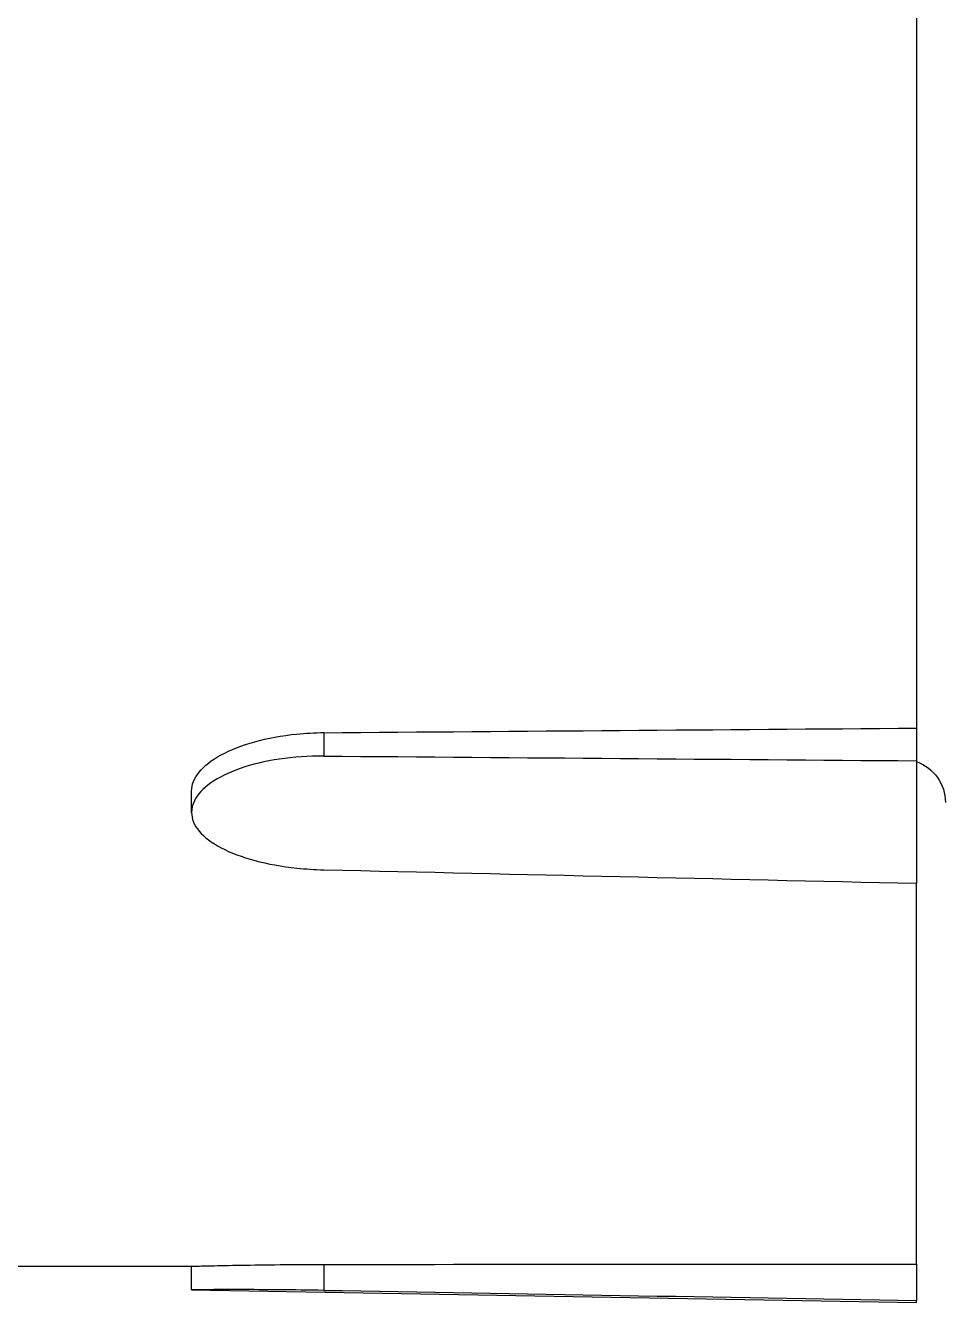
# Model space of a CAD drawing. Header units: millimetres. Extents: x 89860 to 502050, y -351975 to 882300.
# Drawn here: x 362981.64 to 362999.59, y -276699.73 to -276674.79 of the extents above; entities that cross this region are included whole.
import ezdxf

# ---------------------------------------------------------------- set-up
doc = ezdxf.new("R2010")
doc.units = ezdxf.units.MM
doc.header["$LTSCALE"] = 150
doc.layers.add('-----20 General Symbol', color=3, linetype='Continuous')
doc.layers.add('-----29 Cable Schedule', color=1, linetype='Continuous')

# ---------------------------------------------------------------- blocks, each defined once
blk = doc.blocks.new('A$C93139d4c')
at = {"layer": '-----20 General Symbol'}
for p, q in [((-30901.946, -18656.577), (-30901.946, -18777.018)), ((-30925.075, -18777.199), (-30925.075, -18778.116)), ((-30901.946, -18777.018), (-30901.946, -18778.301)), ((-30901.946, -18778.301), (-30901.946, -18783.084)), ((-30930.237, -18780.317), (-30930.237, -18779.482)), ((-30930.237, -18780.317), (-30930.237, -18780.318)), ((-30901.946, -18797.957), (-30901.946, -18783.084)), ((-31224.464, -18798.038), (-30930.237, -18798.038)), ((-30930.237, -18798.958), (-30930.237, -18798.038)), ((-30925.075, -18797.968), (-30925.075, -18798.979)), ((-30901.946, -18797.957), (-30901.946, -18799.372)), ((-30930.237, -18798.958), (-30901.946, -18799.452)), ((-30901.946, -18799.452), (-30901.946, -18799.372))]:
    blk.add_line(p, q, dxfattribs=at)
at = {"layer": '-----20 General Symbol', "extrusion": (6.12303e-17, 0, -1)}
blk.add_arc((30902.512, -18779.931), 1.697, 109.4723, 180, dxfattribs=at)
at = {"layer": '-----20 General Symbol'}
for centre, major_axis, ratio, start_param, end_param in [((-31227.089, -18599.444), (-11363.371, -83.831), 0.015844, 1.59726, 1.599297), ((-31225.577, -18600.338), (-11335.844, -0.009), 0.01744, 1.597308, 1.599349)]:
    blk.add_ellipse(centre, major_axis=major_axis, ratio=ratio, start_param=start_param, end_param=end_param, dxfattribs=at)
for points, knots in [([(-30930.237, -18779.482), (-30930.237, -18779.234), (-30930.136, -18778.979), (-30929.747, -18778.502), (-30929.454, -18778.272), (-30928.719, -18777.87), (-30928.268, -18777.693), (-30927.271, -18777.416), (-30926.711, -18777.314), (-30925.79, -18777.221), (-30925.432, -18777.202), (-30925.075, -18777.199)], [0, 0, 0, 0, 0.21731, 0.21731, 0.434616, 0.434616, 0.651972, 0.651972, 0.86936, 0.86936, 1, 1, 1, 1]), ([(-30925.075, -18778.116), (-30925.663, -18778.111), (-30926.257, -18778.152), (-30927.36, -18778.316), (-30927.883, -18778.442), (-30928.789, -18778.758), (-30929.183, -18778.953), (-30929.789, -18779.382), (-30930.009, -18779.622), (-30930.201, -18780.014), (-30930.237, -18780.166), (-30930.237, -18780.317)], [0, 0, 0, 0, 0.217308, 0.217308, 0.434617, 0.434617, 0.651925, 0.651925, 0.869273, 0.869273, 1, 1, 1, 1]), ([(-30930.237, -18780.318), (-30930.237, -18780.567), (-30930.136, -18780.818), (-30929.747, -18781.284), (-30929.453, -18781.506), (-30928.719, -18781.892), (-30928.267, -18782.061), (-30927.27, -18782.328), (-30926.711, -18782.429), (-30925.789, -18782.526), (-30925.432, -18782.549), (-30925.075, -18782.557)], [0, 0, 0, 0, 0.217355, 0.217355, 0.434709, 0.434709, 0.652068, 0.652068, 0.869404, 0.869404, 1, 1, 1, 1]), ([(-30930.237, -18798.038), (-30930.238, -18798.038), (-30930.136, -18798.035), (-30929.747, -18798.025), (-30929.454, -18798.018), (-30928.719, -18798.003), (-30928.268, -18797.994), (-30927.271, -18797.98), (-30926.711, -18797.975), (-30925.79, -18797.969), (-30925.432, -18797.968), (-30925.075, -18797.968)], [0, 0, 0, 0, 0.217739, 0.217739, 0.434926, 0.434926, 0.652162, 0.652162, 0.869432, 0.869432, 1, 1, 1, 1]), ([(-30925.075, -18798.979), (-30925.663, -18798.969), (-30926.257, -18798.962), (-30927.36, -18798.953), (-30927.883, -18798.951), (-30928.789, -18798.95), (-30929.183, -18798.951), (-30929.789, -18798.955), (-30930.009, -18798.956), (-30930.2, -18798.958), (-30930.237, -18798.958), (-30930.237, -18798.958)], [0, 0, 0, 0, 0.217414, 0.217414, 0.434829, 0.434829, 0.652243, 0.652243, 0.869697, 0.869697, 1, 1, 1, 1])]:
    blk.add_open_spline(points, degree=3, knots=knots, dxfattribs=at)
for points in [[(-30925.075, -18778.116), (-30917.366, -18778.178), (-30909.656, -18778.239), (-30901.946, -18778.301)], [(-30925.075, -18782.557), (-30917.366, -18782.733), (-30909.656, -18782.908), (-30901.946, -18783.084)], [(-30925.075, -18798.979), (-30917.366, -18799.11), (-30909.656, -18799.241), (-30901.946, -18799.372)]]:
    blk.add_open_spline(points, degree=3, dxfattribs=at)

msp = doc.modelspace()

# ---------------------------------------------------------------- block references
at = {"layer": '-----29 Cable Schedule', "xscale": 0.5, "yscale": 0.5, "zscale": 0.5}
msp.add_blockref('A$C93139d4c', (378450, -267300), dxfattribs=at)

doc.saveas('drawing.dxf')
